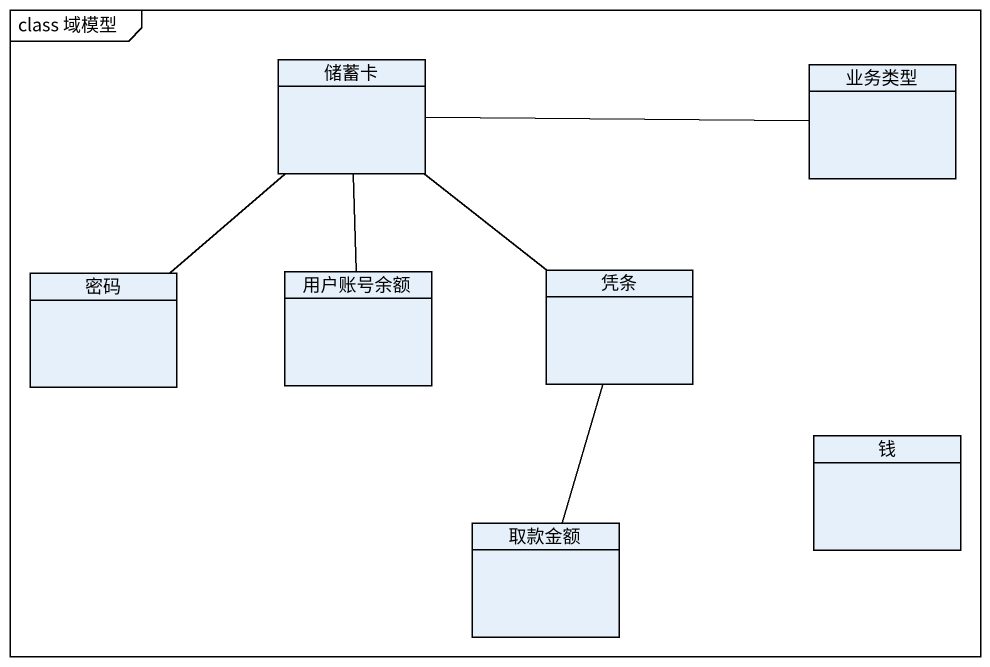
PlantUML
@startuml
mainframe class 域模型
hide circle
hide empty members
class 储蓄卡
class 业务类型
class 密码
class 用户账号余额
class 凭条
class 钱
class 取款金额
储蓄卡 -right- 业务类型
储蓄卡 -- 密码
储蓄卡 -- 用户账号余额
储蓄卡 -- 凭条
凭条 -- 取款金额
@enduml
